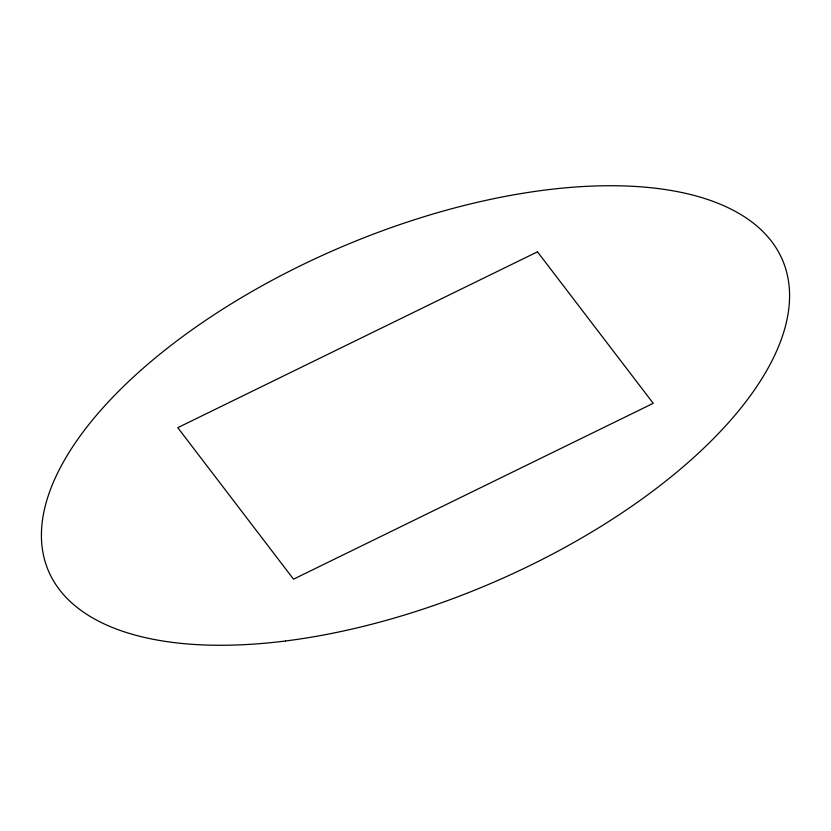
<?xml version="1.0" encoding="UTF-8"?>
<svg xmlns="http://www.w3.org/2000/svg" width="831" height="831" viewBox="0 0 831 831"><rect width="100%" height="100%" fill="white"/><g stroke="black" fill="none" stroke-linecap="round" stroke-linejoin="round"><path stroke-width="1.25" d="M537.48 251.824L177.772 427.674L293.52 579.176L653.228 403.326L537.48 251.824M285.449 640.992A398.568 184.035 -22.9 0 0 784.277 264.538A398.568 184.035 -22.9 0 0 176.774 340.959A398.568 184.035 -22.9 0 0 285.449 640.992"/></g></svg>
